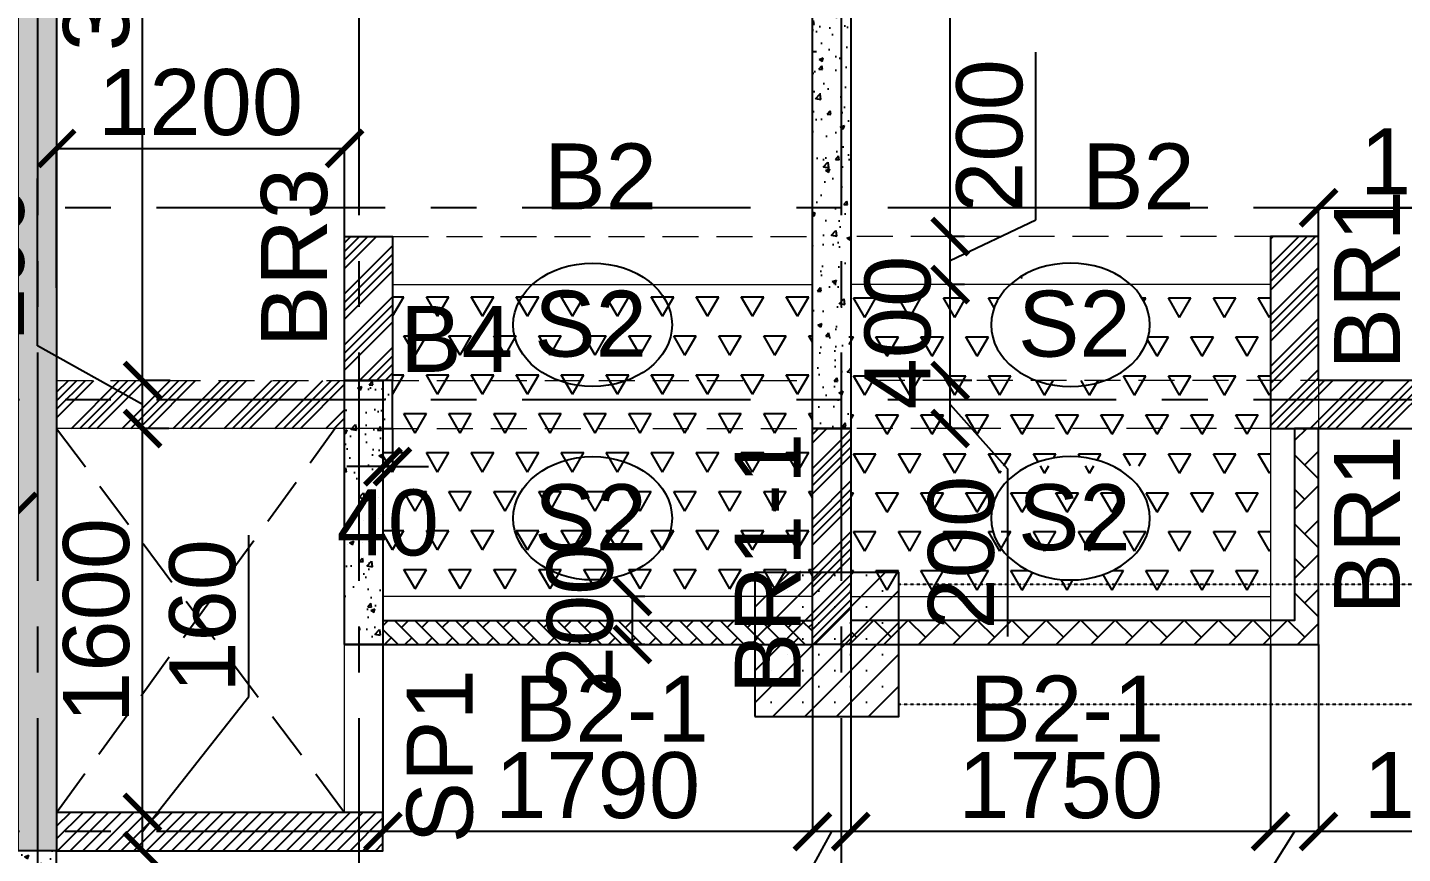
# Model space of a CAD drawing. Header units: inches. Extents: x -1898 to 127651, y -195120 to -109120.
# Drawn here: x 61010 to 66741, y -130682 to -127239 of the extents above; entities that cross this region are included whole.
import ezdxf

# ---------------------------------------------------------------- set-up
doc = ezdxf.new("R2010")
doc.units = ezdxf.units.IN
doc.header["$MEASUREMENT"] = 0
for name, pattern in [('CENTER', [50.8, 31.75, -6.35, 6.35, -6.35]), ('DASHED2', [9.525, 6.35, -3.175]), ('Hidden', [3, 2, -1])]:
    doc.linetypes.add(name, pattern=pattern)
for name, color, linetype in [('1', 8, 'Continuous'), ('160 R.C. WALL HAT', 8, 'Continuous'), ('160 R.C.WALL', 6, 'Continuous'), ('AR-Column', 40, 'Continuous'), ('AR-Hidden', 251, 'DASHED2'), ('BAL. PARAPET WALL', 4, 'Continuous'), ('BEAM TEXT', 4, 'Continuous'), ('DIM', 251, 'Continuous'), ('GRID', 8, 'CENTER'), ('NON S.WALL HATCH', 8, 'Continuous'), ('NON STRUC R.C.WALL', 6, 'Continuous'), ('NON.STRUC.R.C.WALLS', 1, 'Continuous'), ('PARAPET WALL', 4, 'Continuous'), ('SHEARWALL HATCH', 8, 'Continuous'), ('SPANRAL BEAM', 3, 'Continuous'), ('SUNKEN', 8, 'Continuous')]:
    doc.layers.add(name, color=color, linetype=linetype)
for name, color, linetype, lineweight in [('BEAMS', 3, 'Continuous', 0), ('SLAB CIR', 1, 'Continuous', 25), ('SLAB TXT', 3, 'Continuous', 0)]:
    doc.layers.add(name, color=color, linetype=linetype, lineweight=lineweight)
doc.styles.add('T200', font='sanss___.ttf', dxfattribs={"height": 275})
doc.styles.add('T300', font='sanss___.ttf', dxfattribs={"height": 350})
doc.dimstyles.new('T 200', dxfattribs={"dimtxt": 275, "dimasz": 150, "dimexe": 1, "dimexo": 0, "dimgap": 50, "dimtad": 1, "dimdec": 0, "dimrnd": 5, "dimdsep": 46, "dimtxsty": 'T200', "dimblk": 'ARCHTICK', "dimcen": 2.5, "dimdle": 1, "dimclrd": 5, "dimclre": 253, "dimclrt": 1, "dimadec": 0, "dimazin": 0, "dimtfac": 1, "dimtdec": 0, "dimtmove": 2, "dimatfit": 3, "dimfxl": 0, "dimarcsym": 0})
pattern_1 = [(45, (2346260.05, -240371.21), (-106.066017, 106.066017), []), (45, (2346295.4, -240371.21), (-106.066017, 106.066017), []), (45, (2346330.76, -240371.21), (-106.066017, 106.066017), []), (45, (2346366.12, -240371.21), (-106.066017, 106.066017), [])]
pattern_2 = [(50, (2184721.52, 112605.64), (179.315046, -15.688034), [18.75, -206.25]), (355, (2184721.52, 112605.64), (-34.687833, 188.048033), [15, -165]), (100.451444, (2184736.47, 112604.33), (144.627212, 172.359998), [15.935048, -175.285528]), (46.1842, (2184721.52, 112655.64), (266.810333, -41.37982), [28.125, -309.375]), (96.635635, (2184743.76, 112652.2), (233.665486, 243.52965), [23.902586, -262.92844]), (351.184164, (2184721.52, 112655.64), (233.665486, 243.52965), [22.5, -247.5]), (21, (2184746.52, 112643.14), (149.226763, -100.654723), [18.75, -206.25]), (326, (2184746.52, 112643.14), (60.828833, 181.287511), [15, -165]), (71.451445, (2184758.96, 112634.75), (210.055594, 80.632788), [15.935047, -175.285528]), (37.5, (2184721.524, 112605.64), (3.0399638, 83.2234635), [0, -163, 0, -167.5, 0, -165.625]), (7.5, (2184721.52, 112605.64), (65.7673844, 98.602928), [0, -95.5, 0, -159.25, 0, -63.125]), (327.5, (2184665.774, 112605.64), (133.455609, -5.638718), [0, -62.5, 0, -195, 0, -258.75]), (317.5, (2184640.77, 112605.64), (145.7965423, 25.0262456), [0, -81.25, 0, -129.5, 0, -183.75])]

# ---------------------------------------------------------------- blocks, each defined once
blk = doc.blocks.new('_ARCHTICK')
at = {"color": 0, "linetype": 'ByBlock', "const_width": 0.15}
blk.add_lwpolyline([(-0.5, -0.5), (0.5, 0.5)], dxfattribs=at)
blk = doc.blocks.new('*D389')
at = {"layer": 'Defpoints', "color": 0}
for p in [(59070.8, -129255.4), (59070.8, -129670.1, 14.7), (60971, -129670.1, 14.7)]:
    blk.add_point(p, dxfattribs=at)
at = {"layer": 'DIM', "color": 5, "lineweight": -2}
blk.add_line((60972, -129255.4), (59069.8, -129255.4), dxfattribs=at)
at = {"layer": 'DIM', "color": 253, "lineweight": -2}
for p, q in [((59070.8, -129670.1), (59070.8, -129254.4)), ((60971, -129670.1), (60971, -129254.4))]:
    blk.add_line(p, q, dxfattribs=at)
at = {"layer": 'DIM', "color": 5, "lineweight": -2, "xscale": 150, "yscale": 150, "zscale": 150, "rotation": 180}
blk.add_blockref('_ARCHTICK', (59070.8, -129255.4), dxfattribs=at)
at = {"layer": 'DIM', "color": 5, "lineweight": -2, "xscale": 150, "yscale": 150, "zscale": 150}
blk.add_blockref('_ARCHTICK', (60971, -129255.4), dxfattribs=at)
at = {"layer": 'DIM', "color": 1, "insert": (60020.9, -129063.7), "char_height": 275, "attachment_point": 5, "style": 'T200'}
blk.add_mtext('1900', dxfattribs=at)
blk = doc.blocks.new('*D407')
at = {"layer": 'Defpoints', "color": 0}
for p in [(61488.9, -130510.2, 14.7), (61488.9, -130510.2), (61488.9, -130670.2, 14.7)]:
    blk.add_point(p, dxfattribs=at)
at = {"layer": 'DIM', "color": 5, "lineweight": -2}
for p, q in [((61931.5, -130027.6), (61931.5, -129355.3)), ((61488.9, -130590.2), (61931.5, -130027.6)), ((61488.9, -130671.2), (61488.9, -130509.2))]:
    blk.add_line(p, q, dxfattribs=at)
at = {"layer": 'DIM', "color": 253, "lineweight": -2}
for p, q in [((61488.9, -130510.2), (61487.9, -130510.2)), ((61488.9, -130670.2), (61489.9, -130670.2))]:
    blk.add_line(p, q, dxfattribs=at)
at = {"layer": 'DIM', "color": 5, "lineweight": -2, "xscale": 150, "yscale": 150, "zscale": 150}
for p, rotation in [((61488.9, -130510.2), 90), ((61488.9, -130670.2), 270)]:
    blk.add_blockref('_ARCHTICK', p, dxfattribs=dict(at, rotation=rotation))
at = {"layer": 'DIM', "color": 1, "insert": (61739.7, -129691.5), "char_height": 275, "attachment_point": 5, "rotation": 90, "style": 'T200'}
blk.add_mtext('160', dxfattribs=at)
blk = doc.blocks.new('*D408')
at = {"layer": 'Defpoints', "color": 0}
for p in [(61488.9, -128910.2), (61599, -128910.2, 14.7), (61488.9, -130510.2, 14.7)]:
    blk.add_point(p, dxfattribs=at)
at = {"layer": 'DIM', "color": 253, "lineweight": -2}
for p, q in [((61599, -128910.2), (61487.9, -128910.2)), ((61488.9, -130510.2), (61487.9, -130510.2))]:
    blk.add_line(p, q, dxfattribs=at)
at = {"layer": 'DIM', "color": 5, "lineweight": -2}
blk.add_line((61488.9, -130511.2), (61488.9, -128909.2), dxfattribs=at)
at = {"layer": 'DIM', "color": 5, "lineweight": -2, "xscale": 150, "yscale": 150, "zscale": 150}
for p, rotation in [((61488.9, -128910.2), 90), ((61488.9, -130510.2), 270)]:
    blk.add_blockref('_ARCHTICK', p, dxfattribs=dict(at, rotation=rotation))
at = {"layer": 'DIM', "color": 1, "insert": (61297.1, -129710.2), "char_height": 275, "attachment_point": 5, "rotation": 90, "style": 'T200'}
blk.add_mtext('1600', dxfattribs=at)
blk = doc.blocks.new('*D409')
at = {"layer": 'Defpoints', "color": 0}
for p in [(61488.9, -128710.2), (61603.9, -128710.2, 14.7), (61599, -128910.2, 14.7)]:
    blk.add_point(p, dxfattribs=at)
at = {"layer": 'DIM', "color": 5, "lineweight": -2}
for p, q in [((61051, -128566), (61051, -127867.7)), ((61488.9, -128810.2), (61051, -128566)), ((61488.9, -128911.2), (61488.9, -128709.2))]:
    blk.add_line(p, q, dxfattribs=at)
at = {"layer": 'DIM', "color": 253, "lineweight": -2}
for p, q in [((61603.9, -128710.2), (61487.9, -128710.2)), ((61599, -128910.2), (61487.9, -128910.2))]:
    blk.add_line(p, q, dxfattribs=at)
at = {"layer": 'DIM', "color": 5, "lineweight": -2, "xscale": 150, "yscale": 150, "zscale": 150}
for p, rotation in [((61488.9, -128710.2), 90), ((61488.9, -128910.2), 270)]:
    blk.add_blockref('_ARCHTICK', p, dxfattribs=dict(at, rotation=rotation))
at = {"layer": 'DIM', "color": 1, "insert": (60859.3, -128216.9), "char_height": 275, "attachment_point": 5, "rotation": 90, "style": 'T200'}
blk.add_mtext('200', dxfattribs=at)
blk = doc.blocks.new('*D410')
at = {"layer": 'Defpoints', "color": 0}
for p in [(61488.9, -125110.2), (61598, -125110.2, 14.7), (61603.9, -128710.2, 14.7)]:
    blk.add_point(p, dxfattribs=at)
at = {"layer": 'DIM', "color": 253, "lineweight": -2}
for p, q in [((61598, -125110.2), (61487.9, -125110.2)), ((61603.9, -128710.2), (61487.9, -128710.2))]:
    blk.add_line(p, q, dxfattribs=at)
at = {"layer": 'DIM', "color": 5, "lineweight": -2}
blk.add_line((61488.9, -128711.2), (61488.9, -125109.2), dxfattribs=at)
at = {"layer": 'DIM', "color": 5, "lineweight": -2, "xscale": 150, "yscale": 150, "zscale": 150}
for p, rotation in [((61488.9, -125110.2), 90), ((61488.9, -128710.2), 270)]:
    blk.add_blockref('_ARCHTICK', p, dxfattribs=dict(at, rotation=rotation))
at = {"layer": 'DIM', "color": 1, "insert": (61297.1, -126910.2), "char_height": 275, "attachment_point": 5, "rotation": 90, "style": 'T200'}
blk.add_mtext('3600', dxfattribs=at)
blk = doc.blocks.new('*D411')
at = {"layer": 'Defpoints', "color": 0}
for p in [(62331, -127743.1), (62331, -128110.2, 14.7), (61131, -128324.4, 14.7)]:
    blk.add_point(p, dxfattribs=at)
at = {"layer": 'DIM', "color": 5, "lineweight": -2}
blk.add_line((61130, -127743.1), (62332, -127743.1), dxfattribs=at)
at = {"layer": 'DIM', "color": 253, "lineweight": -2}
for p, q in [((61131, -128324.4), (61131, -127742.1)), ((62331, -128110.2), (62331, -127742.1))]:
    blk.add_line(p, q, dxfattribs=at)
at = {"layer": 'DIM', "color": 5, "lineweight": -2, "xscale": 150, "yscale": 150, "zscale": 150, "rotation": 180}
blk.add_blockref('_ARCHTICK', (61131, -127743.1), dxfattribs=at)
at = {"layer": 'DIM', "color": 5, "lineweight": -2, "xscale": 150, "yscale": 150, "zscale": 150}
blk.add_blockref('_ARCHTICK', (62331, -127743.1), dxfattribs=at)
at = {"layer": 'DIM', "color": 1, "insert": (61731, -127551.4), "char_height": 275, "attachment_point": 5, "style": 'T200'}
blk.add_mtext('1200', dxfattribs=at)
blk = doc.blocks.new('*D425')
at = {"layer": 'Defpoints', "color": 0}
for p in [(66391, -129810.2, 14.7), (67621, -130395.1, 14.7), (66391, -130590.2)]:
    blk.add_point(p, dxfattribs=at)
at = {"layer": 'DIM', "color": 253, "lineweight": -2}
for p, q in [((66391, -129810.2), (66391, -130591.2)), ((67621, -130395.1), (67621, -130591.2))]:
    blk.add_line(p, q, dxfattribs=at)
at = {"layer": 'DIM', "color": 5, "lineweight": -2}
blk.add_line((67622, -130590.2), (66390, -130590.2), dxfattribs=at)
at = {"layer": 'DIM', "color": 5, "lineweight": -2, "xscale": 150, "yscale": 150, "zscale": 150, "rotation": 180}
blk.add_blockref('_ARCHTICK', (66391, -130590.2), dxfattribs=at)
at = {"layer": 'DIM', "color": 5, "lineweight": -2, "xscale": 150, "yscale": 150, "zscale": 150}
blk.add_blockref('_ARCHTICK', (67621, -130590.2), dxfattribs=at)
at = {"layer": 'DIM', "color": 1, "insert": (67006, -130398.3), "char_height": 275, "attachment_point": 5, "style": 'T200'}
blk.add_mtext('1230', dxfattribs=at)
blk = doc.blocks.new('*D426')
at = {"layer": 'Defpoints', "color": 0}
for p in [(66191, -129810.2, 14.7), (66391, -129810.2, 14.7), (66191, -130590.2)]:
    blk.add_point(p, dxfattribs=at)
at = {"layer": 'DIM', "color": 253, "lineweight": -2}
for p, q in [((66191, -129810.2), (66191, -130591.2)), ((66391, -129810.2), (66391, -130591.2))]:
    blk.add_line(p, q, dxfattribs=at)
at = {"layer": 'DIM', "color": 5, "lineweight": -2}
for p, q in [((66291, -130590.2), (65975.4, -131091.1)), ((66392, -130590.2), (66190, -130590.2)), ((65975.4, -131091.1), (65277.1, -131091.1))]:
    blk.add_line(p, q, dxfattribs=at)
at = {"layer": 'DIM', "color": 5, "lineweight": -2, "xscale": 150, "yscale": 150, "zscale": 150, "rotation": 180}
blk.add_blockref('_ARCHTICK', (66191, -130590.2), dxfattribs=at)
at = {"layer": 'DIM', "color": 5, "lineweight": -2, "xscale": 150, "yscale": 150, "zscale": 150}
blk.add_blockref('_ARCHTICK', (66391, -130590.2), dxfattribs=at)
at = {"layer": 'DIM', "color": 1, "insert": (65626.3, -130899.5), "char_height": 275, "attachment_point": 5, "style": 'T200'}
blk.add_mtext('200', dxfattribs=at)
blk = doc.blocks.new('*D427')
at = {"layer": 'Defpoints', "color": 0}
for p in [(64441, -129810.2, 14.7), (66191, -129810.2, 14.7), (64441, -130590.2)]:
    blk.add_point(p, dxfattribs=at)
at = {"layer": 'DIM', "color": 253, "lineweight": -2}
for p, q in [((64441, -129810.2), (64441, -130591.2)), ((66191, -129810.2), (66191, -130591.2))]:
    blk.add_line(p, q, dxfattribs=at)
at = {"layer": 'DIM', "color": 5, "lineweight": -2}
blk.add_line((66192, -130590.2), (64440, -130590.2), dxfattribs=at)
at = {"layer": 'DIM', "color": 5, "lineweight": -2, "xscale": 150, "yscale": 150, "zscale": 150, "rotation": 180}
blk.add_blockref('_ARCHTICK', (64441, -130590.2), dxfattribs=at)
at = {"layer": 'DIM', "color": 5, "lineweight": -2, "xscale": 150, "yscale": 150, "zscale": 150}
blk.add_blockref('_ARCHTICK', (66191, -130590.2), dxfattribs=at)
at = {"layer": 'DIM', "color": 1, "insert": (65316, -130398.5), "char_height": 275, "attachment_point": 5, "style": 'T200'}
blk.add_mtext('1750', dxfattribs=at)
blk = doc.blocks.new('*D428')
at = {"layer": 'Defpoints', "color": 0}
for p in [(64281, -129810.2, 14.7), (64441, -129810.2, 14.7), (64281, -130590.2)]:
    blk.add_point(p, dxfattribs=at)
at = {"layer": 'DIM', "color": 253, "lineweight": -2}
for p, q in [((64281, -129810.2), (64281, -130591.2)), ((64441, -129810.2), (64441, -130591.2))]:
    blk.add_line(p, q, dxfattribs=at)
at = {"layer": 'DIM', "color": 5, "lineweight": -2}
for p, q in [((64361, -130590.2), (64086.1, -131091.7)), ((64442, -130590.2), (64280, -130590.2)), ((64086.1, -131091.7), (63413.8, -131091.7))]:
    blk.add_line(p, q, dxfattribs=at)
at = {"layer": 'DIM', "color": 5, "lineweight": -2, "xscale": 150, "yscale": 150, "zscale": 150, "rotation": 180}
blk.add_blockref('_ARCHTICK', (64281, -130590.2), dxfattribs=at)
at = {"layer": 'DIM', "color": 5, "lineweight": -2, "xscale": 150, "yscale": 150, "zscale": 150}
blk.add_blockref('_ARCHTICK', (64441, -130590.2), dxfattribs=at)
at = {"layer": 'DIM', "color": 1, "insert": (63749.9, -130899.9), "char_height": 275, "attachment_point": 5, "style": 'T200'}
blk.add_mtext('160', dxfattribs=at)
blk = doc.blocks.new('*D429')
at = {"layer": 'Defpoints', "color": 0}
for p in [(62491, -129810.2, 14.7), (64281, -129810.2, 14.7), (62491, -130590.2)]:
    blk.add_point(p, dxfattribs=at)
at = {"layer": 'DIM', "color": 253, "lineweight": -2}
for p, q in [((62491, -129810.2), (62491, -130591.2)), ((64281, -129810.2), (64281, -130591.2))]:
    blk.add_line(p, q, dxfattribs=at)
at = {"layer": 'DIM', "color": 5, "lineweight": -2}
blk.add_line((64282, -130590.2), (62490, -130590.2), dxfattribs=at)
at = {"layer": 'DIM', "color": 5, "lineweight": -2, "xscale": 150, "yscale": 150, "zscale": 150, "rotation": 180}
blk.add_blockref('_ARCHTICK', (62491, -130590.2), dxfattribs=at)
at = {"layer": 'DIM', "color": 5, "lineweight": -2, "xscale": 150, "yscale": 150, "zscale": 150}
blk.add_blockref('_ARCHTICK', (64281, -130590.2), dxfattribs=at)
at = {"layer": 'DIM', "color": 1, "insert": (63386, -130398.5), "char_height": 275, "attachment_point": 5, "style": 'T200'}
blk.add_mtext('1790', dxfattribs=at)
blk = doc.blocks.new('*D435')
at = {"layer": 'Defpoints', "color": 0}
for p in [(64855.4, -128710.2), (64945.7, -128710.2, 14.7), (64945.7, -128910.2, 14.7)]:
    blk.add_point(p, dxfattribs=at)
at = {"layer": 'DIM', "color": 253, "lineweight": -2}
for p, q in [((64945.7, -128710.2), (64854.4, -128710.2)), ((64945.7, -128910.2), (64854.4, -128910.2))]:
    blk.add_line(p, q, dxfattribs=at)
at = {"layer": 'DIM', "color": 5, "lineweight": -2}
for p, q in [((64855.4, -128911.2), (64855.4, -128709.2)), ((64855.4, -128810.2), (65094, -129078.4)), ((65094, -129078.4), (65094, -129776.7))]:
    blk.add_line(p, q, dxfattribs=at)
at = {"layer": 'DIM', "color": 5, "lineweight": -2, "xscale": 150, "yscale": 150, "zscale": 150}
for p, rotation in [((64855.4, -128710.2), 90), ((64855.4, -128910.2), 270)]:
    blk.add_blockref('_ARCHTICK', p, dxfattribs=dict(at, rotation=rotation))
at = {"layer": 'DIM', "color": 1, "insert": (64902.3, -129427.6), "char_height": 275, "attachment_point": 5, "rotation": 90, "style": 'T200'}
blk.add_mtext('200', dxfattribs=at)
blk = doc.blocks.new('*D436')
at = {"layer": 'Defpoints', "color": 0}
for p in [(64855.4, -128310.2), (64915, -128310.2, 14.7), (64945.7, -128710.2, 14.7)]:
    blk.add_point(p, dxfattribs=at)
at = {"layer": 'DIM', "color": 253, "lineweight": -2}
for p, q in [((64915, -128310.2), (64854.4, -128310.2)), ((64945.7, -128710.2), (64854.4, -128710.2))]:
    blk.add_line(p, q, dxfattribs=at)
at = {"layer": 'DIM', "color": 5, "lineweight": -2}
blk.add_line((64855.4, -128711.2), (64855.4, -128309.2), dxfattribs=at)
at = {"layer": 'DIM', "color": 5, "lineweight": -2, "xscale": 150, "yscale": 150, "zscale": 150}
for p, rotation in [((64855.4, -128310.2), 90), ((64855.4, -128710.2), 270)]:
    blk.add_blockref('_ARCHTICK', p, dxfattribs=dict(at, rotation=rotation))
at = {"layer": 'DIM', "color": 1, "insert": (64637.7, -128510.2), "char_height": 275, "attachment_point": 5, "rotation": 90, "style": 'T200'}
blk.add_mtext('400', dxfattribs=at)
blk = doc.blocks.new('*D437')
at = {"layer": 'Defpoints', "color": 0}
for p in [(64855.4, -128110.2), (64915, -128110.2, 14.7), (64915, -128310.2, 14.7)]:
    blk.add_point(p, dxfattribs=at)
at = {"layer": 'DIM', "color": 5, "lineweight": -2}
for p, q in [((65212.1, -128040.2), (65212.1, -127341.9)), ((64855.4, -128210.2), (65212.1, -128040.2)), ((64855.4, -128311.2), (64855.4, -128109.2))]:
    blk.add_line(p, q, dxfattribs=at)
at = {"layer": 'DIM', "color": 253, "lineweight": -2}
for p, q in [((64915, -128110.2), (64854.4, -128110.2)), ((64915, -128310.2), (64854.4, -128310.2))]:
    blk.add_line(p, q, dxfattribs=at)
at = {"layer": 'DIM', "color": 5, "lineweight": -2, "xscale": 150, "yscale": 150, "zscale": 150}
for p, rotation in [((64855.4, -128110.2), 90), ((64855.4, -128310.2), 270)]:
    blk.add_blockref('_ARCHTICK', p, dxfattribs=dict(at, rotation=rotation))
at = {"layer": 'DIM', "color": 1, "insert": (65020.5, -127691), "char_height": 275, "attachment_point": 5, "rotation": 90, "style": 'T200'}
blk.add_mtext('200', dxfattribs=at)
blk = doc.blocks.new('*D438')
at = {"layer": 'Defpoints', "color": 0}
for p in [(64855.4, -125110.2), (64991, -125110.2, 14.7), (64915, -128110.2, 14.7)]:
    blk.add_point(p, dxfattribs=at)
at = {"layer": 'DIM', "color": 253, "lineweight": -2}
for p, q in [((64991, -125110.2), (64854.4, -125110.2)), ((64915, -128110.2), (64854.4, -128110.2))]:
    blk.add_line(p, q, dxfattribs=at)
at = {"layer": 'DIM', "color": 5, "lineweight": -2}
blk.add_line((64855.4, -128111.2), (64855.4, -125109.2), dxfattribs=at)
at = {"layer": 'DIM', "color": 5, "lineweight": -2, "xscale": 150, "yscale": 150, "zscale": 150}
for p, rotation in [((64855.4, -125110.2), 90), ((64855.4, -128110.2), 270)]:
    blk.add_blockref('_ARCHTICK', p, dxfattribs=dict(at, rotation=rotation))
at = {"layer": 'DIM', "color": 1, "insert": (64663.5, -126610.2), "char_height": 275, "attachment_point": 5, "rotation": 90, "style": 'T200'}
blk.add_mtext('3000', dxfattribs=at)
blk = doc.blocks.new('*D439')
at = {"layer": 'Defpoints', "color": 0}
for p in [(63531, -129610.2), (63582.9, -129610.2, 14.7), (63582.9, -129810.2, 14.7)]:
    blk.add_point(p, dxfattribs=at)
at = {"layer": 'DIM', "color": 253, "lineweight": -2}
for p, q in [((63582.9, -129610.2), (63530, -129610.2)), ((63582.9, -129810.2), (63530, -129810.2))]:
    blk.add_line(p, q, dxfattribs=at)
at = {"layer": 'DIM', "color": 5, "lineweight": -2}
blk.add_line((63531, -129811.2), (63531, -129609.2), dxfattribs=at)
at = {"layer": 'DIM', "color": 5, "lineweight": -2, "xscale": 150, "yscale": 150, "zscale": 150}
for p, rotation in [((63531, -129610.2), 90), ((63531, -129810.2), 270)]:
    blk.add_blockref('_ARCHTICK', p, dxfattribs=dict(at, rotation=rotation))
at = {"layer": 'DIM', "color": 1, "insert": (63313.3, -129710.2), "char_height": 275, "attachment_point": 5, "rotation": 90, "style": 'T200'}
blk.add_mtext('200', dxfattribs=at)
blk = doc.blocks.new('*D764')
at = {"layer": 'Defpoints', "color": 0}
for p in [(67591, -127990.2), (66391, -128110.2, 14.7), (67591, -128110.2, 14.7)]:
    blk.add_point(p, dxfattribs=at)
at = {"layer": 'DIM', "color": 5, "lineweight": -2}
blk.add_line((66390, -127990.2), (67592, -127990.2), dxfattribs=at)
at = {"layer": 'DIM', "color": 253, "lineweight": -2}
for p, q in [((66391, -128110.2), (66391, -127989.2)), ((67591, -128110.2), (67591, -127989.2))]:
    blk.add_line(p, q, dxfattribs=at)
at = {"layer": 'DIM', "color": 5, "lineweight": -2, "xscale": 150, "yscale": 150, "zscale": 150, "rotation": 180}
blk.add_blockref('_ARCHTICK', (66391, -127990.2), dxfattribs=at)
at = {"layer": 'DIM', "color": 5, "lineweight": -2, "xscale": 150, "yscale": 150, "zscale": 150}
blk.add_blockref('_ARCHTICK', (67591, -127990.2), dxfattribs=at)
at = {"layer": 'DIM', "color": 1, "insert": (66991, -127798.5), "char_height": 275, "attachment_point": 5, "style": 'T200'}
blk.add_mtext('1200', dxfattribs=at)
blk = doc.blocks.new('A$C02A55DAE')
at = {"layer": 'NON S.WALL HATCH'}
h = blk.add_hatch(dxfattribs=at)
h.set_pattern_fill('SACNCR', color=256, scale=1000)
h.set_pattern_definition([(45, (-132245.64, 75915.45), (-66.29126, 66.29126), []), (45, (-132179.35, 75915.45), (-66.29126, 66.29126), [0, -93.75])])
h.paths.add_polyline_path([(58878.6, -10920), (59478.6, -10920), (59478.6, -10320), (58878.6, -10320)])
at = {"layer": 'AR-Column', "color": 4, "elevation": -29.5}
blk.add_lwpolyline([(58878.6, -10920), (59478.6, -10920), (59478.6, -10320), (58878.6, -10320)], close=True, dxfattribs=at)
at = {"layer": 'AR-Hidden', "ltscale": 0.009}
for p, q in [((62188.6, -10370, -29.5), (59478.6, -10370, -29.5)), ((62188.6, -10870, -29.5), (59478.6, -10870, -29.5))]:
    blk.add_line(p, q, dxfattribs=at)
blk = doc.blocks.new('*D810')
at = {"layer": 'Defpoints', "color": 0}
for p in [(62491, -128910.2, 14.7), (62531, -128910.2, 14.7), (62531, -129069)]:
    blk.add_point(p, dxfattribs=at)
at = {"layer": 'DIM', "color": 253, "lineweight": -2}
for p, q in [((62491, -128910.2), (62491, -129070)), ((62531, -128910.2), (62531, -129070))]:
    blk.add_line(p, q, dxfattribs=at)
at = {"layer": 'DIM', "color": 5, "lineweight": -2}
for p, q in [((62491, -129069), (62341, -129069)), ((62491, -129069), (62531, -129069)), ((62531, -129069), (62681, -129069))]:
    blk.add_line(p, q, dxfattribs=at)
at = {"layer": 'DIM', "color": 5, "lineweight": -2, "xscale": 150, "yscale": 150, "zscale": 150}
blk.add_blockref('_ARCHTICK', (62491, -129069), dxfattribs=at)
at = {"layer": 'DIM', "color": 5, "lineweight": -2, "xscale": 150, "yscale": 150, "zscale": 150, "rotation": 180}
blk.add_blockref('_ARCHTICK', (62531, -129069), dxfattribs=at)
at = {"layer": 'DIM', "color": 1, "insert": (62511, -129303.7), "char_height": 275, "attachment_point": 5, "style": 'T200'}
blk.add_mtext('40', dxfattribs=at)

msp = doc.modelspace()

# ---------------------------------------------------------------- hatches: boundary and pattern name
at = {"layer": '160 R.C. WALL HAT'}
h = msp.add_hatch(dxfattribs=at)
h.set_pattern_fill('AR-CONC', color=256, scale=25)
h.set_pattern_definition(pattern_2)
h.paths.add_polyline_path([(60971, -124950.2), (61131, -124950.2), (61131, -130670.2), (60971, -130670.2)])
h = msp.add_hatch(dxfattribs=at)
h.set_pattern_fill('AR-CONC', color=256, scale=25)
h.set_pattern_definition(pattern_2)
h.paths.add_polyline_path([(64441, -128910.2), (64281, -128910.2), (64281, -124950.2), (64441, -124950.2)])
h = msp.add_hatch(dxfattribs=at)
h.set_pattern_fill('AR-CONC', color=256, scale=25)
h.set_pattern_definition(pattern_2)
h.paths.add_polyline_path([(62491, -128710.2), (62331, -128710.2), (62331, -129810.2), (62491, -129810.2)])
h = msp.add_hatch(dxfattribs=at)
h.set_pattern_fill('AR-CONC', color=256, scale=25)
h.set_pattern_definition([(50, (0, 0), (179.31505, -15.68803), [18.75, -206.25]), (355, (0, 0), (-34.68783, 188.04803), [15, -165]), (100.45144, (14.94, -1.3), (144.62721, 172.36), [15.93505, -175.28553]), (46.1842, (0, 50), (266.81033, -41.37982), [28.125, -309.375]), (96.63564, (22.23, 46.55), (233.6655, 243.52965), [23.9026, -262.92844]), (351.18416, (0, 50), (233.6655, 243.52965), [22.5, -247.5]), (21, (25, 37.5), (149.22676, -100.65472), [18.75, -206.25]), (326, (25, 37.5), (60.82883, 181.2875), [15, -165]), (71.45144, (37.44, 29.11), (210.0556, 80.63279), [15.93505, -175.28553]), (37.5, (0, 0), (3.039964, 83.223463), [0, -163, 0, -167.5, 0, -165.625]), (7.5, (0, 0), (65.767384, 98.60293), [0, -95.5, 0, -159.25, 0, -63.125]), (327.5, (-55.75, 0), (133.45561, -5.638718), [0, -62.5, 0, -195, 0, -258.75]), (317.5, (-80.75, 0), (145.79654, 25.02625), [0, -81.25, 0, -129.5, 0, -183.75])])
h.paths.add_polyline_path([(62491, -128910.2), (62531, -128910.2), (62531, -128710.2), (62491, -128710.2)])
h = msp.add_hatch(dxfattribs=at)
h.set_pattern_fill('AR-CONC', color=256, scale=25)
h.set_pattern_definition(pattern_2)
h.paths.add_polyline_path([(61131, -130670.2), (56986, -130670.2), (56986, -130830.2), (61131, -130830.2)])
at = {"layer": 'BAL. PARAPET WALL'}
h = msp.add_hatch(dxfattribs=at)
h.set_pattern_fill('AR-HBONE', color=256, angle=90, style=0)
h.set_pattern_definition([(135, (-445182.15, -2254868.46), (-143.684098, 2e-14), [304.8, -101.6]), (225, (-445253.99, -2254796.62), (-143.684098, 2e-14), [304.8, -101.6])])
h.paths.add_polyline_path([(64441, -129710.2), (64441, -129810.2), (66391, -129810.2), (66391, -128910.2), (66291, -128910.2), (66291, -129710.2)])
h = msp.add_hatch(dxfattribs=at)
h.set_pattern_fill('AR-HBONE', color=256, scale=15, angle=90, style=0)
h.set_pattern_definition([(135, (25996.81, -2e-05), (-84.852814, 1e-14), [180, -60]), (225, (25954.385, 42.426), (-84.852814, 1e-14), [180, -60])])
h.paths.add_polyline_path([(62491, -129710.2), (64281, -129710.2), (64281, -129810.2), (62491, -129810.2)])
at = {"layer": 'NON STRUC R.C.WALL'}
h = msp.add_hatch(dxfattribs=at)
h.set_pattern_fill('ANSI34', color=1, scale=200)
h.set_pattern_definition([(45, (2346300.05, -240411.21), (-106.066017, 106.066017), []), (45, (2346335.41, -240411.21), (-106.066017, 106.066017), []), (45, (2346370.76, -240411.21), (-106.066017, 106.066017), []), (45, (2346406.12, -240411.21), (-106.066017, 106.066017), [])])
h.paths.add_polyline_path([(62331, -128110.2), (62531, -128110.2), (62531, -128710.2), (62331, -128710.2)])
h = msp.add_hatch(dxfattribs=at)
h.set_pattern_fill('ANSI34', color=1, scale=200)
h.set_pattern_definition(pattern_1)
h.paths.add_polyline_path([(67591, -128710.2), (66391, -128710.2), (66391, -128110.2), (66191, -128110.2), (66191, -128910.2), (67591, -128910.2)])
h = msp.add_hatch(dxfattribs=at)
h.set_pattern_fill('ANSI34', color=1, scale=200)
h.set_pattern_definition([(45, (2184721.52, 115765.64), (-106.066017, 106.066017), []), (45, (2184756.88, 115765.64), (-106.066017, 106.066017), []), (45, (2184792.23, 115765.64), (-106.066017, 106.066017), []), (45, (2184827.59, 115765.64), (-106.066017, 106.066017), [])])
h.paths.add_polyline_path([(61131, -128710.2), (62331, -128710.2), (62331, -128910.2), (61131, -128910.2)])
h = msp.add_hatch(dxfattribs=at)
h.set_pattern_fill('ANSI34', color=1, scale=200)
h.set_pattern_definition(pattern_1)
h.paths.add_polyline_path([(64281, -128910.2), (64441, -128910.2), (64441, -129810.2), (64281, -129810.2)])
at = {"layer": 'SHEARWALL HATCH'}
h = msp.add_hatch(dxfattribs=at)
h.set_pattern_fill('ANSI31', color=5, scale=300)
h.set_pattern_definition([(45, (2207721.524, 104925.637), (-26.5165043, 26.5165043), [])])
h.paths.add_polyline_path([(62491, -130510.2), (61131, -130510.2), (61131, -130670.2), (62491, -130670.2)])
at = {"layer": 'SUNKEN'}
h = msp.add_hatch(dxfattribs=at)
h.set_pattern_fill('ANSI33', color=256, scale=2000)
h.set_pattern_definition([(45, (2365682.36, -269575.83), (-353.55339, 353.55339), []), (45, (2366035.9, -269575.83), (-353.55339, 353.55339), [250, -125])])
h.paths.add_polyline_path([(57146, -125110.2), (57746, -125110.2), (60971, -125110.2), (60971, -129670.2), (60971, -130670.2), (57146, -130670.2)])
edge = h.paths.add_edge_path(flags=16)
edge.add_ellipse((59146.8, -127689.7), major_axis=(-331, 0), ratio=0.77685, start_angle=0, end_angle=360)
h.paths.add_polyline_path([(59417, -127909.6), (58811.9, -127909.6), (58811.9, -127478.4), (59417, -127478.4)], flags=24)
h.paths.add_polyline_path([(61234.2, -130605), (61234.2, -129670.8), (61646.7, -129670.8), (61646.7, -130605)], flags=9)
h = msp.add_hatch(dxfattribs=at)
h.set_pattern_fill('TRIANG', color=256, scale=500)
h.paths.add_polyline_path([(62491, -129610.2), (64281, -129610.2), (64281, -128310.2), (62531, -128310.2), (62531, -128910.2), (62491, -128910.2)])
h = msp.add_hatch(dxfattribs=at)
h.set_pattern_fill('TRIANG', color=256, scale=500)
h.set_pattern_definition([(60, (2301842.9, -345548.81), (-93.75, 162.379763), [93.75, -93.75]), (120, (2301842.9, -345548.81), (-187.5, 1e-07), [93.75, -93.75]), (0, (2301796.02, -345467.62), (93.75, 162.379763), [93.75, -93.75])])
h.paths.add_polyline_path([(64441, -129610.2), (66191, -129610.2), (66191, -128910.2), (64441, -128910.2)])
edge = h.paths.add_edge_path(flags=16)
edge.add_ellipse((65357, -129284.5), major_axis=(-331, 0), ratio=0.77685, start_angle=0, end_angle=360, ccw=False)
h.paths.add_polyline_path([(64441, -128910.2), (66191, -128910.2), (66191, -128710.2), (64441, -128710.2)])
h.paths.add_polyline_path([(65067.4, -129066.4), (65067.4, -129497.5), (65672.5, -129497.5), (65672.5, -129066.4)], flags=16)
edge = h.paths.add_edge_path()
edge.add_line((65199.2, -128703.9), (65187.8, -128698.8))
edge.add_line((65187.8, -128698.8), (65176.6, -128693.4))
edge.add_line((65176.6, -128693.4), (65165.7, -128687.7))
edge.add_line((65165.7, -128687.7), (65155.1, -128681.6))
edge.add_line((65155.1, -128681.6), (65144.8, -128675.2))
edge.add_line((65144.8, -128675.2), (65134.9, -128668.5))
edge.add_line((65134.9, -128668.5), (65125.3, -128661.5))
edge.add_line((65125.3, -128661.5), (65116.1, -128654.2))
edge.add_line((65116.1, -128654.2), (65107.3, -128646.6))
edge.add_line((65107.3, -128646.6), (65098.8, -128638.7))
edge.add_line((65098.8, -128638.7), (65090.8, -128630.6))
edge.add_line((65090.8, -128630.6), (65083.2, -128622.3))
edge.add_line((65083.2, -128622.3), (65076, -128613.7))
edge.add_line((65076, -128613.7), (65069.3, -128604.9))
edge.add_line((65069.3, -128604.9), (65063, -128595.9))
edge.add_line((65063, -128595.9), (65057.2, -128586.8))
edge.add_line((65057.2, -128586.8), (65051.9, -128577.4))
edge.add_line((65051.9, -128577.4), (65047, -128567.9))
edge.add_line((65047, -128567.9), (65042.6, -128558.3))
edge.add_line((65042.6, -128558.3), (65038.8, -128548.5))
edge.add_line((65038.8, -128548.5), (65035.4, -128538.6))
edge.add_line((65035.4, -128538.6), (65032.6, -128528.6))
edge.add_line((65032.6, -128528.6), (65030.2, -128518.6))
edge.add_line((65030.2, -128518.6), (65028.4, -128508.4))
edge.add_line((65028.4, -128508.4), (65027.1, -128498.3))
edge.add_line((65027.1, -128498.3), (65026.3, -128488.1))
edge.add_line((65026.3, -128488.1), (65026, -128477.8))
edge.add_line((65026, -128477.8), (65026.3, -128467.6))
edge.add_line((65026.3, -128467.6), (65027.1, -128457.4))
edge.add_line((65027.1, -128457.4), (65028.4, -128447.2))
edge.add_line((65028.4, -128447.2), (65030.2, -128437.1))
edge.add_line((65030.2, -128437.1), (65032.6, -128427))
edge.add_line((65032.6, -128427), (65035.4, -128417.1))
edge.add_line((65035.4, -128417.1), (65038.8, -128407.2))
edge.add_line((65038.8, -128407.2), (65042.6, -128397.4))
edge.add_line((65042.6, -128397.4), (65047, -128387.8))
edge.add_line((65047, -128387.8), (65051.9, -128378.3))
edge.add_line((65051.9, -128378.3), (65057.2, -128368.9))
edge.add_line((65057.2, -128368.9), (65063, -128359.7))
edge.add_line((65063, -128359.7), (65069.3, -128350.7))
edge.add_line((65069.3, -128350.7), (65076, -128342))
edge.add_line((65076, -128342), (65083.2, -128333.4))
edge.add_line((65083.2, -128333.4), (65090.8, -128325))
edge.add_line((65090.8, -128325), (65098.8, -128316.9))
edge.add_line((65098.8, -128316.9), (65107.3, -128309.1))
edge.add_line((65107.3, -128309.1), (65116.1, -128301.5))
edge.add_line((65116.1, -128301.5), (65125.3, -128294.2))
edge.add_line((65125.3, -128294.2), (65134.9, -128287.2))
edge.add_line((65134.9, -128287.2), (65144.8, -128280.5))
edge.add_line((65144.8, -128280.5), (65155.1, -128274.1))
edge.add_line((65155.1, -128274.1), (65161.9, -128270.2))
edge.add_line((65143.7, -128310.2), (64422.8, -128310.2))
edge.add_line((64422.8, -128310.2), (64441, -128710.2))
edge.add_line((64441, -128710.2), (65215.4, -128710.2))
edge.add_line((65215.4, -128710.2), (65210.9, -128708.6))
edge.add_line((65210.9, -128708.6), (65199.2, -128703.9))
edge = h.paths.add_edge_path()
edge.add_line((65503.2, -128708.6), (65498.7, -128710.2))
edge.add_line((65498.7, -128710.2), (66231, -128710.2))
edge.add_line((66191, -128710.2), (66191, -128270.2))
edge.add_line((66231, -128310.2), (65552.2, -128310.2))
edge.add_line((65552.2, -128310.2), (65559, -128274.1))
edge.add_line((65559, -128274.1), (65569.2, -128280.5))
edge.add_line((65569.2, -128280.5), (65579.2, -128287.2))
edge.add_line((65579.2, -128287.2), (65588.8, -128294.2))
edge.add_line((65588.8, -128294.2), (65598, -128301.5))
edge.add_line((65598, -128301.5), (65606.8, -128309.1))
edge.add_line((65606.8, -128309.1), (65615.2, -128316.9))
edge.add_line((65615.2, -128316.9), (65623.3, -128325))
edge.add_line((65623.3, -128325), (65630.9, -128333.4))
edge.add_line((65630.9, -128333.4), (65638.1, -128342))
edge.add_line((65638.1, -128342), (65644.8, -128350.7))
edge.add_line((65644.8, -128350.7), (65651.1, -128359.7))
edge.add_line((65651.1, -128359.7), (65656.9, -128368.9))
edge.add_line((65656.9, -128368.9), (65662.2, -128378.3))
edge.add_line((65662.2, -128378.3), (65667.1, -128387.8))
edge.add_line((65667.1, -128387.8), (65671.4, -128397.4))
edge.add_line((65671.4, -128397.4), (65675.3, -128407.2))
edge.add_line((65675.3, -128407.2), (65678.7, -128417.1))
edge.add_line((65678.7, -128417.1), (65681.5, -128427))
edge.add_line((65681.5, -128427), (65683.9, -128437.1))
edge.add_line((65683.9, -128437.1), (65685.7, -128447.2))
edge.add_line((65685.7, -128447.2), (65687, -128457.4))
edge.add_line((65687, -128457.4), (65687.8, -128467.6))
edge.add_line((65687.8, -128467.6), (65688, -128477.8))
edge.add_line((65688, -128477.8), (65687.8, -128488.1))
edge.add_line((65687.8, -128488.1), (65687, -128498.3))
edge.add_line((65687, -128498.3), (65685.7, -128508.4))
edge.add_line((65685.7, -128508.4), (65683.9, -128518.6))
edge.add_line((65683.9, -128518.6), (65681.5, -128528.6))
edge.add_line((65681.5, -128528.6), (65678.7, -128538.6))
edge.add_line((65678.7, -128538.6), (65675.3, -128548.5))
edge.add_line((65675.3, -128548.5), (65671.4, -128558.3))
edge.add_line((65671.4, -128558.3), (65667.1, -128567.9))
edge.add_line((65667.1, -128567.9), (65662.2, -128577.4))
edge.add_line((65662.2, -128577.4), (65656.9, -128586.8))
edge.add_line((65656.9, -128586.8), (65651.1, -128595.9))
edge.add_line((65651.1, -128595.9), (65644.8, -128604.9))
edge.add_line((65644.8, -128604.9), (65638.1, -128613.7))
edge.add_line((65638.1, -128613.7), (65630.9, -128622.3))
edge.add_line((65630.9, -128622.3), (65623.3, -128630.6))
edge.add_line((65623.3, -128630.6), (65615.2, -128638.7))
edge.add_line((65615.2, -128638.7), (65606.8, -128646.6))
edge.add_line((65606.8, -128646.6), (65598, -128654.2))
edge.add_line((65598, -128654.2), (65588.8, -128661.5))
edge.add_line((65588.8, -128661.5), (65579.2, -128668.5))
edge.add_line((65579.2, -128668.5), (65569.2, -128675.2))
edge.add_line((65569.2, -128675.2), (65559, -128681.6))
edge.add_line((65559, -128681.6), (65548.4, -128687.7))
edge.add_line((65548.4, -128687.7), (65537.5, -128693.4))
edge.add_line((65537.5, -128693.4), (65526.3, -128698.8))
edge.add_line((65526.3, -128698.8), (65514.9, -128703.9))
edge.add_line((65514.9, -128703.9), (65503.2, -128708.6))

# ---------------------------------------------------------------- linework, layer by layer
at = {"layer": '1', "linetype": 'Hidden', "ltscale": 100}
for p, q in [((61131, -130510.2, 14.7), (62291, -128910.2, 14.7)), ((61131, -128910.2, 14.7), (62331, -130510.2, 14.7))]:
    msp.add_line(p, q, dxfattribs=at)
at = {"layer": '160 R.C.WALL'}
msp.add_line((62331, -129810.2, 14.7), (62491, -129810.2, 14.7), dxfattribs=at)
at = {"layer": '160 R.C.WALL', "elevation": 14.7}
for points in [[(60971, -124950.2), (61131, -124950.2), (61131, -130670.2), (60971, -130670.2)], [(64441, -128910.2), (64281, -128910.2), (64281, -124950.2), (64441, -124950.2)], [(62331, -128710.2), (62491, -128710.2), (62491, -129810.2), (62331, -129810.2)], [(62491, -128910.2), (62531, -128910.2), (62531, -128710.2), (62491, -128710.2)], [(61131, -130670.2), (62491, -130670.2), (62491, -130510.2), (61131, -130510.2)], [(61131, -130670.2), (56986, -130670.2), (56986, -130830.2), (61131, -130830.2)]]:
    msp.add_lwpolyline(points, close=True, dxfattribs=at)
at = {"layer": 'BAL. PARAPET WALL', "elevation": 14.7}
for points in [[(64441, -129710.2), (64441, -129810.2), (66391, -129810.2), (66391, -128910.2), (66291, -128910.2), (66291, -129710.2), (64441, -129710.2)], [(62491, -129710.2), (64281, -129710.2)], [(62491, -129810.2), (64281, -129810.2)]]:
    msp.add_lwpolyline(points, dxfattribs=at)
at = {"layer": 'BEAMS', "color": 4, "linetype": 'Continuous', "ltscale": 0.01}
for p, q in [((62331, -128110.2, 14.7), (62331, -128710.2, 14.7)), ((62531, -128110.2, 14.7), (62531, -128710.2, 14.7)), ((66191, -128110.2, 14.7), (66191, -129810.2, 14.7)), ((66391, -128110.2, 14.7), (66391, -129810.2, 14.7)), ((62531, -128310.2, 14.7), (64281, -128310.2, 14.7)), ((66191, -128310.2, 14.7), (64441, -128310.2, 14.7)), ((62491, -128910.2, 14.7), (61131, -128910.2, 14.7)), ((67591, -128910.2, 14.7), (66191, -128910.2, 14.7)), ((64281, -129610.2, 14.7), (62491, -129610.2, 14.7)), ((64441, -129610.2, 14.7), (66191, -129610.2, 14.7)), ((62331, -130510.2, 14.7), (62331, -129810.2, 14.7)), ((64341, -129810.2, 14.7), (62351, -129810.2, 14.7)), ((62491, -129810.2, 14.7), (62491, -130510.2, 14.7)), ((64441, -129810.2, 14.7), (66391, -129810.2, 14.7))]:
    msp.add_line(p, q, dxfattribs=at)
at = {"layer": 'BEAMS', "linetype": 'Hidden', "ltscale": 75}
for p, q in [((62531, -128110.2, 14.7), (64281, -128110.2, 14.7)), ((66191, -128110.2, 14.7), (64441, -128110.2, 14.7)), ((61131, -128710.2, 14.7), (62491, -128710.2, 14.7)), ((62491, -128710.2, 14.7), (64281, -128710.2, 14.7)), ((67591, -128710.2, 14.7), (64441, -128710.2, 14.7)), ((62491, -128910.2, 14.7), (64281, -128910.2, 14.7)), ((66191, -128910.2, 14.7), (64441, -128910.2, 14.7))]:
    msp.add_line(p, q, dxfattribs=at)
at = {"layer": 'GRID', "ltscale": 30}
for p, q in [((61051, -111829.1, 14.7), (61051, -143550.6, 14.7)), ((62391, -111829.1, 14.7), (62391, -143550.6, 14.7)), ((64401, -111829.1, 14.7), (64401, -143550.6, 14.7)), ((86883.8, -127990.2, 14.7), (912, -127990.2, 14.7)), ((86883.8, -128790.2, 14.7), (739.5, -128790.2, 14.7)), ((86883.8, -130590.2, 14.7), (936.5, -130590.2, 14.7))]:
    msp.add_line(p, q, dxfattribs=at)
at = {"layer": 'NON.STRUC.R.C.WALLS'}
msp.add_line((62491, -128710.2, 14.7), (62491, -128910.2, 14.7), dxfattribs=at)
msp.add_line((62491, -128710.2, 14.7), (62491, -128910.2, 14.7), dxfattribs=at)
msp.add_line((62491, -128710.2, 14.7), (62491, -128910.2, 14.7), dxfattribs=at)
at = {"layer": 'NON.STRUC.R.C.WALLS', "elevation": 14.7}
for points in [[(62331, -128110.2), (62531, -128110.2), (62531, -128710.2), (62331, -128710.2)], [(64281, -128910.2), (64441, -128910.2), (64441, -129810.2), (64281, -129810.2)]]:
    msp.add_lwpolyline(points, close=True, dxfattribs=at)
msp.add_lwpolyline([(67591, -128710.2), (66391, -128710.2), (66391, -128110.2), (66191, -128110.2), (66191, -128910.2), (67591, -128910.2)], dxfattribs=at)
at = {"layer": 'PARAPET WALL'}
for p, q in [((62331, -128110.2, 14.7), (62531, -128110.2, 14.7)), ((66391, -128110.2, 14.7), (66191, -128110.2, 14.7))]:
    msp.add_line(p, q, dxfattribs=at)
at = {"layer": 'SLAB CIR'}
for centre in [(63365, -128477.8, -0.7), (63365, -129284.5, -0.7)]:
    msp.add_ellipse(centre, major_axis=(331, 0), ratio=0.77685, dxfattribs=at)
at = {"layer": 'SLAB CIR', "extrusion": (0, 0, -1)}
for centre in [(65357, -128477.8, -0.7), (65357, -129284.5, -0.7)]:
    msp.add_ellipse(centre, major_axis=(-331, 0), ratio=0.77685, dxfattribs=at)

# ---------------------------------------------------------------- block references
at = {"layer": 'DIM', "color": 1}
msp.add_blockref('A$C02A55DAE', (5162.4, -119190.2, 29.5), dxfattribs=at)

# ---------------------------------------------------------------- texts
at = {"layer": 'BEAM TEXT', "style": 'T300'}
for s, p in [('B2', (63163.1, -127997)), ('B2', (65405.2, -127997)), ('B4', (62562.9, -128674.1)), ('B2-1', (63037.6, -130215.2)), ('B2-1', (64936.3, -130215.2))]:
    msp.add_text(s, height=275, dxfattribs=at).set_placement(p)
for s, p in [('BR3', (62257.9, -128571.8)), ('BR1', (66730.9, -128664)), ('BR1-1', (64232.5, -130017.4)), ('BR1', (66730.9, -129685.2))]:
    msp.add_text(s, height=275, rotation=90, dxfattribs=at).set_placement(p)
at = {"layer": 'SLAB TXT', "style": 'T300'}
for p in [(63121.4, -128610.7), (65138.1, -128610.7), (63121.4, -129417.4), (65138.1, -129417.4)]:
    msp.add_text('S2', height=275, dxfattribs=at).set_placement(p)
at = {"layer": 'SPANRAL BEAM', "style": 'T300'}
msp.add_text('SP1', height=275, rotation=90, dxfattribs=at).set_placement((62864.8, -130639.7))

# ---------------------------------------------------------------- dimensions: what is measured, and where the dimension line sits
at = {"layer": 'DIM'}
for base, p1, p2, angle, picture, middle in [((61488.9, -125110.2), (61603.9, -128710.2, 14.7), (61598, -125110.2, 14.7), 90, '*D410', (61297.1, -126910.2)), ((64855.4, -125110.2), (64915, -128110.2, 14.7), (64991, -125110.2, 14.7), 90, '*D438', (64663.5, -126610.2)), ((62331, -127743.1), (61131, -128324.4, 14.7), (62331, -128110.2, 14.7), 0, '*D411', (61731, -127551.4)), ((64855.4, -128310.2), (64945.7, -128710.2, 14.7), (64915, -128310.2, 14.7), 90, '*D436', (64637.7, -128510.2)), ((61488.9, -128910.2), (61488.9, -130510.2, 14.7), (61599, -128910.2, 14.7), 90, '*D408', (61297.1, -129710.2)), ((59070.8, -129255.4), (60971, -129670.1, 14.7), (59070.8, -129670.1, 14.7), 180, '*D389', (60020.9, -129063.7)), ((63531, -129610.2), (63582.9, -129810.2, 14.7), (63582.9, -129610.2, 14.7), 90, '*D439', (63313.3, -129710.2)), ((62491, -130590.2), (64281, -129810.2, 14.7), (62491, -129810.2, 14.7), 180, '*D429', (63386, -130398.5)), ((64441, -130590.2), (66191, -129810.2, 14.7), (64441, -129810.2, 14.7), 180, '*D427', (65316, -130398.5)), ((66391, -130590.2), (67621, -130395.1, 14.7), (66391, -129810.2, 14.7), 180, '*D425', (67006, -130398.3))]:
    dim = msp.add_linear_dim(base=base, p1=p1, p2=p2, angle=angle, dimstyle='T 200', dxfattribs=at)
    dim.commit()
    dim.dimension.update_dxf_attribs({"geometry": picture, "text_midpoint": middle})
for base, p1, p2, angle, picture, middle in [((64855.4, -128110.2), (64915, -128310.2, 14.7), (64915, -128110.2, 14.7), 90, '*D437', (65212.1, -127990.2)), ((61488.9, -128710.2), (61599, -128910.2, 14.7), (61603.9, -128710.2, 14.7), 90, '*D409', (61051, -128516)), ((64855.4, -128710.2), (64945.7, -128910.2, 14.7), (64945.7, -128710.2, 14.7), 90, '*D435', (65094, -129128.4)), ((61488.9, -130510.2), (61488.9, -130670.2, 14.7), (61488.9, -130510.2, 14.7), 90, '*D407', (61931.5, -129977.6)), ((64281, -130590.2), (64441, -129810.2, 14.7), (64281, -129810.2, 14.7), 180, '*D428', (64036.1, -131091.7)), ((66191, -130590.2), (66391, -129810.2, 14.7), (66191, -129810.2, 14.7), 180, '*D426', (65925.4, -131091.1))]:
    dim = msp.add_linear_dim(base=base, p1=p1, p2=p2, angle=angle, dimstyle='T 200', override={"dimtmove": 1}, dxfattribs=at)
    dim.commit()
    dim.dimension.update_dxf_attribs({"geometry": picture, "text_midpoint": middle, "dimtype": 160})
dim = msp.add_linear_dim(base=(67591, -127990.2), p1=(66391, -128110.2, 14.7), p2=(67591, -128110.2, 14.7), dimstyle='T 200', override={"dimarcsym": 2}, dxfattribs=at)
dim.commit()
dim.dimension.update_dxf_attribs({"geometry": '*D764', "text_midpoint": (66991, -127798.5)})
dim = msp.add_linear_dim(base=(62531, -129069), p1=(62491, -128910.2, 14.7), p2=(62531, -128910.2, 14.7), angle=0, dimstyle='T 200', dxfattribs=at)
dim.commit()
dim.dimension.update_dxf_attribs({"geometry": '*D810', "text_midpoint": (62511, -129303.7), "dimtype": 160})

doc.saveas('drawing.dxf')
